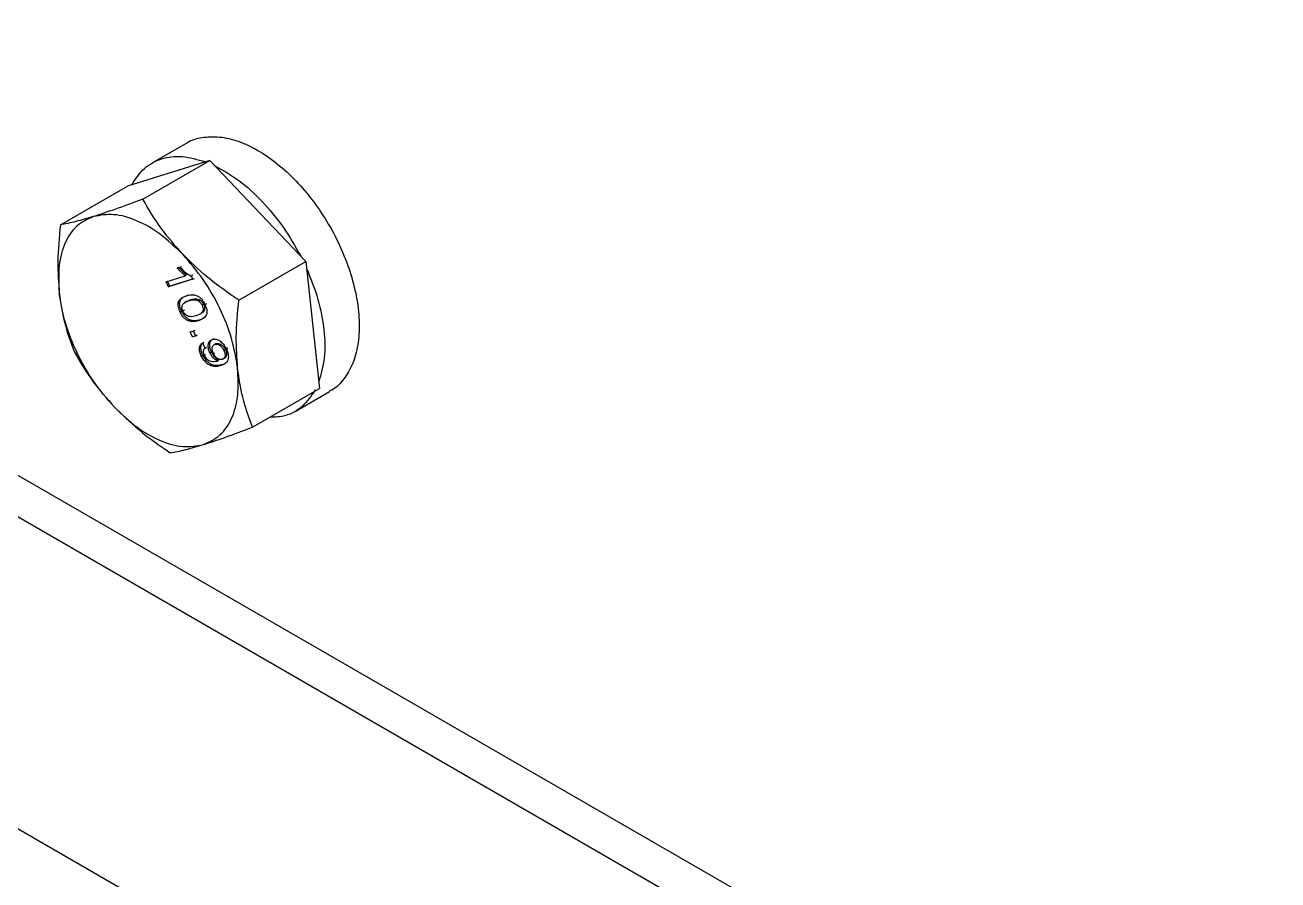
# Model space of a CAD drawing. Header units: millimetres. Extents: x 1293 to 41893, y 1011 to 26911.
# Drawn here: x 5871.8 to 5970.3, y 22513.5 to 22580.7 of the extents above; entities that cross this region are included whole.
import ezdxf

# ---------------------------------------------------------------- set-up
doc = ezdxf.new("R2010")
doc.units = ezdxf.units.MM
doc.header["$LTSCALE"] = 50
doc.layers.add('MAQUINAS', color=11, linetype='Continuous')

msp = doc.modelspace()

# ---------------------------------------------------------------- linework, layer by layer
at = {"layer": 'MAQUINAS', "linetype": 'Continuous', "lineweight": 25}
for p, q in [((5809.9953345, 22580.6681755), (5970.2728716, 22488.1419229)), ((5807.1669074, 22579.0353593), (5967.4444444, 22486.5091066)), ((5884.5062365, 22571.3718942), (5881.8003745, 22569.8098334)), ((5886.3501323, 22570.0294399), (5879.8800369, 22568.0133471)), ((5881.0891381, 22566.9923326), (5886.3501323, 22570.0294399)), ((5886.3501323, 22570.0294399), (5893.8983458, 22562.0771028)), ((5874.6190427, 22564.9762398), (5879.8800369, 22568.0133471)), ((5883.7885922, 22561.5685593), (5884.015373, 22561.6392246)), ((5883.7885922, 22561.5685593), (5883.9064433, 22561.6365933)), ((5884.4123404, 22560.9486153), (5883.7885922, 22561.5685593)), ((5884.5301916, 22561.0166493), (5883.9064433, 22561.6365933)), ((5884.015373, 22561.6392246), (5884.1332242, 22561.7072586)), ((5888.6373516, 22559.0399955), (5893.8983458, 22562.0771028)), ((5893.8983458, 22562.0771028), (5894.976464, 22552.1086729)), ((5882.9171243, 22560.4827034), (5884.4123404, 22560.9486153)), ((5882.9171243, 22560.4827034), (5883.0349754, 22560.5507374)), ((5883.1064847, 22560.0893167), (5882.9171243, 22560.4827034)), ((5883.2243358, 22560.1573507), (5883.0349754, 22560.5507374)), ((5885.0252814, 22560.687217), (5883.1064847, 22560.0893167)), ((5884.9910726, 22560.7078689), (5883.2243358, 22560.1573507)), ((5884.4123404, 22560.9486153), (5884.5301916, 22561.0166493)), ((5885.0212317, 22561.0084937), (5884.9033806, 22560.9404597)), ((5884.9033806, 22560.9404597), (5885.0252814, 22560.687217)), ((5885.0252814, 22560.687217), (5885.1431325, 22560.755251)), ((5797.5031147, 22560.1179237), (5946.231241, 22474.2590039)), ((5883.1064847, 22560.0893167), (5883.2243358, 22560.1573507)), ((5884.5262154, 22559.4007279), (5884.6440665, 22559.4687619)), ((5883.8836695, 22558.8576815), (5884.0015207, 22558.9257155)), ((5884.5483121, 22558.9601379), (5884.430461, 22558.8921039)), ((5884.5602019, 22558.9385598), (5884.8341956, 22559.0756148)), ((5884.8341956, 22559.0756148), (5884.7163445, 22559.0075808)), ((5885.4206953, 22559.0227746), (5885.5385464, 22559.0908086)), ((5885.8664639, 22558.7236318), (5885.7486127, 22558.6555978)), ((5885.9720835, 22558.7202837), (5886.0899346, 22558.7883177)), ((5884.146538, 22558.1827519), (5884.0286868, 22558.1147179)), ((5884.3679376, 22558.2517404), (5884.2500864, 22558.1837064)), ((5885.5709601, 22557.9438031), (5885.6888112, 22558.0118371)), ((5884.8107284, 22556.5488366), (5885.056728, 22556.6254905)), ((5884.8107284, 22556.5488366), (5884.9285796, 22556.6168706)), ((5885.0000889, 22556.15545), (5884.8107284, 22556.5488366)), ((5885.056728, 22556.6254905), (5885.1745792, 22556.6935245)), ((5885.056728, 22556.6254905), (5885.2460884, 22556.2321038)), ((5885.2460884, 22556.2321038), (5885.0000889, 22556.15545)), ((5885.0000889, 22556.15545), (5885.11794, 22556.223484)), ((5885.2329822, 22556.2593313), (5885.11794, 22556.223484)), ((5885.3639396, 22556.3001379), (5885.2460884, 22556.2321038)), ((5885.7704647, 22555.6716737), (5885.8883159, 22555.7397077)), ((5885.7704647, 22555.6716737), (5885.9844251, 22555.2859524)), ((5886.5660179, 22555.9648086), (5886.683869, 22556.0328426)), ((5886.6031748, 22555.4693269), (5886.5984577, 22555.4666038)), ((5886.8601607, 22555.6353837), (5886.7423096, 22555.5673497)), ((5885.6864781, 22554.6707405), (5885.8043292, 22554.7387746)), ((5885.9176416, 22554.719445), (5886.0354927, 22554.7874791)), ((5885.9844251, 22555.2859524), (5886.1022762, 22555.3539864)), ((5886.3675841, 22554.9013528), (5886.4854353, 22554.9693868)), ((5886.6466795, 22554.8504813), (5886.7645306, 22554.9185153)), ((5887.4466919, 22554.4609727), (5887.3288408, 22554.3929387)), ((5887.5810633, 22555.1616384), (5887.4632121, 22555.0936044)), ((5887.4831065, 22554.4897896), (5887.6009576, 22554.5578236)), ((5887.6556159, 22555.2228303), (5887.7734671, 22555.2908643)), ((5886.910376, 22554.2604238), (5887.0282272, 22554.3284578)), ((5886.910376, 22554.2604238), (5886.9563821, 22554.2768799)), ((5886.9563821, 22554.2768799), (5887.0742332, 22554.3449139)), ((5887.0282272, 22554.3284578), (5887.0742332, 22554.3449139)), ((5889.7154698, 22549.0715656), (5894.976464, 22552.1086729)), ((5893.0561264, 22550.3121866), (5895.7619883, 22551.8742475))]:
    msp.add_line(p, q, dxfattribs=at)
for points, knots in [([(5884.5113625, 22571.3639718), (5884.5267734, 22571.3764701), (5884.8703823, 22571.6551381), (5885.7437262, 22571.8651724), (5887.0935251, 22571.941554), (5888.5823266, 22571.5914028), (5890.1223894, 22570.879323), (5891.664706, 22569.8181448), (5893.1492924, 22568.4512537), (5894.5212415, 22566.8287815), (5895.7290798, 22565.0116695), (5896.72767, 22563.0678221), (5897.4796855, 22561.0698987), (5897.9568835, 22559.0928367), (5898.1418666, 22557.2097559), (5898.0260353, 22555.4941554), (5897.619997, 22553.9987315), (5896.9155169, 22552.8222073), (5896.2717371, 22552.117489), (5895.8149861, 22551.9285444), (5895.7479292, 22551.9008049)], [0, 0, 0, 0, 0.0028951126, 0.0645510752, 0.1262070378, 0.1878630004, 0.249518963, 0.3111749256, 0.3728308882, 0.4344868507, 0.4961428133, 0.5577987759, 0.6194547385, 0.6811107011, 0.7427666637, 0.8044226263, 0.8660785889, 0.9277345515, 0.9893905141, 1, 1, 1, 1]), ([(5881.0891381, 22566.9923326), (5880.335197, 22566.7073228), (5878.9200653, 22566.1723654), (5877.7630972, 22565.7956878), (5877.2225281, 22565.619693)], [0, 0, 0, 0, 0.5327709195, 1, 1, 1, 1]), ([(5884.2316825, 22562.6515709), (5883.6626272, 22563.2974512), (5882.4446907, 22564.6798147), (5881.5603102, 22566.1885319), (5881.0891381, 22566.9923326)], [0, 0, 0, 0, 0.4672290805, 1, 1, 1, 1]), ([(5877.2225281, 22565.619693), (5876.7388116, 22565.4765186), (5875.7035239, 22565.1700856), (5874.9959941, 22565.043618), (5874.6190427, 22564.9762398)], [0, 0, 0, 0, 0.4672290805, 1, 1, 1, 1]), ([(5874.6190427, 22564.9762398), (5874.5247687, 22563.9962451), (5874.3478183, 22562.1568154), (5874.469627, 22560.4328966), (5874.5265395, 22559.6274317)], [0, 0, 0, 0, 0.5327709195, 1, 1, 1, 1]), ([(5888.6373516, 22559.0399955), (5887.7891897, 22559.6261646), (5886.1972074, 22560.726392), (5884.8575905, 22562.0385108), (5884.2316825, 22562.6515709)], [0, 0, 0, 0, 0.5327709195, 1, 1, 1, 1]), ([(5884.015373, 22561.6392246), (5884.1574164, 22561.4865554), (5884.4410121, 22561.1817447), (5884.7494358, 22561.0207951), (5884.9033806, 22560.9404597)], [0, 0, 0, 0, 0.5008657323, 1, 1, 1, 1]), ([(5874.5265395, 22559.6274317), (5874.6403047, 22558.854787), (5874.8837937, 22557.2011129), (5875.4144452, 22555.7701731), (5875.6971609, 22555.0078099)], [0, 0, 0, 0, 0.4672290805, 1, 1, 1, 1]), ([(5883.8836695, 22558.8576815), (5883.9152104, 22558.9324992), (5883.9783381, 22559.0822438), (5884.1942183, 22559.2737695), (5884.3934222, 22559.3499467), (5884.5262154, 22559.4007279)], [0, 0, 0, 0, 0.249753552, 0.499871473, 1, 1, 1, 1]), ([(5884.5262154, 22559.4007279), (5884.6369942, 22559.4298431), (5884.8582786, 22559.4880015), (5885.1774366, 22559.4723462), (5885.4514541, 22559.3565469), (5885.6566378, 22559.1978419), (5885.8369931, 22558.9779224), (5885.9270236, 22558.80622), (5885.9720835, 22558.7202837)], [0, 0, 0, 0, 0.2504817087, 0.5003455958, 0.6317049057, 0.7502211388, 0.8749866995, 1, 1, 1, 1]), ([(5884.0286868, 22558.1147179), (5883.9728382, 22558.2465462), (5883.8889583, 22558.4445411), (5883.8667438, 22558.6636331), (5883.8694648, 22558.7793336), (5883.8789347, 22558.8315658), (5883.8836695, 22558.8576815)], [0, 0, 0, 0, 0.4987953461, 0.7491482596, 0.8745764119, 1, 1, 1, 1]), ([(5884.146538, 22558.1827519), (5884.0911694, 22558.31425), (5884.0080105, 22558.511749), (5883.9792502, 22558.7644598), (5883.994097, 22558.8719624), (5884.0015207, 22558.9257155)], [0, 0, 0, 0, 0.4990363131, 0.7495101716, 1, 1, 1, 1]), ([(5884.0015207, 22558.9257155), (5884.0327174, 22559.0011571), (5884.0951563, 22559.1521506), (5884.2065158, 22559.2416393), (5884.2622361, 22559.2864163)], [0, 0, 0, 0, 0.4996355373, 1, 1, 1, 1]), ([(5884.2500864, 22558.1837064), (5884.2239442, 22558.2475821), (5884.1716453, 22558.3753686), (5884.1665303, 22558.5534491), (5884.2003554, 22558.7014569), (5884.3673348, 22558.890608), (5884.5612448, 22558.9555982), (5884.7163445, 22559.0075808)], [0, 0, 0, 0, 0.1246963828, 0.2494616582, 0.3744323466, 0.4996371137, 1, 1, 1, 1]), ([(5884.7163445, 22559.0075808), (5884.8243474, 22559.0360396), (5884.9863424, 22559.0787253), (5885.2237047, 22559.0893921), (5885.3550894, 22559.0449609), (5885.4206953, 22559.0227746)], [0, 0, 0, 0, 0.5003723119, 0.7505151407, 1, 1, 1, 1]), ([(5884.8341956, 22559.0756148), (5884.9421985, 22559.1040736), (5885.1041935, 22559.1467593), (5885.3415558, 22559.1574261), (5885.4729406, 22559.1129949), (5885.5385464, 22559.0908086)], [0, 0, 0, 0, 0.5003723119, 0.7505151407, 1, 1, 1, 1]), ([(5885.7486127, 22558.6555978), (5885.7751359, 22558.5916537), (5885.8281811, 22558.4637685), (5885.8361517, 22558.2833839), (5885.7996747, 22558.1371577), (5885.6354126, 22557.9439767), (5885.4404076, 22557.8792193), (5885.2844258, 22557.8274208)], [0, 0, 0, 0, 0.1247447425, 0.2494837578, 0.3744708184, 0.4996480989, 1, 1, 1, 1]), ([(5885.4206953, 22559.0227746), (5885.4521593, 22559.0032963), (5885.515067, 22558.9643522), (5885.6055868, 22558.878292), (5885.6869356, 22558.7738432), (5885.7280512, 22558.6950177), (5885.7486127, 22558.6555978)], [0, 0, 0, 0, 0.2501584562, 0.5001555724, 0.7500324303, 1, 1, 1, 1]), ([(5885.9720835, 22558.7202837), (5886.0104142, 22558.6322921), (5886.0870441, 22558.4563813), (5886.1392355, 22558.1921936), (5886.1224676, 22557.9612398), (5885.9474371, 22557.628105), (5885.6837404, 22557.5201014), (5885.4730174, 22557.4337946)], [0, 0, 0, 0, 0.125373348, 0.2506437386, 0.375697515, 0.5011131747, 1, 1, 1, 1]), ([(5885.5385464, 22559.0908086), (5885.5699928, 22559.0713244), (5885.6328653, 22559.0323685), (5885.723649, 22558.9463968), (5885.7906249, 22558.859049), (5885.8367595, 22558.78303), (5885.8565622, 22558.7434316), (5885.8664639, 22558.7236318)], [0, 0, 0, 0, 0.2500549443, 0.4999486155, 0.749722078, 0.8748570557, 1, 1, 1, 1]), ([(5885.8664639, 22558.7236318), (5885.8929719, 22558.6597128), (5885.9459868, 22558.5318778), (5885.9541847, 22558.3511166), (5885.9168417, 22558.2063249), (5885.8260813, 22558.0890224), (5885.7322672, 22558.0542702), (5885.6767379, 22558.0337002)], [0, 0, 0, 0, 0.1831229089, 0.3662374103, 0.5497160376, 0.733473904, 1, 1, 1, 1]), ([(5888.5448484, 22553.6911874), (5888.4879358, 22554.4966523), (5888.3661272, 22556.2205711), (5888.5430776, 22558.0600008), (5888.6373516, 22559.0399955)], [0, 0, 0, 0, 0.4672290805, 1, 1, 1, 1]), ([(5885.4730174, 22557.4337946), (5885.3623781, 22557.4045979), (5885.1413664, 22557.3462751), (5884.8250225, 22557.3628687), (5884.5519407, 22557.4766064), (5884.3461712, 22557.6332963), (5884.1634362, 22557.8571997), (5884.0736317, 22558.0288243), (5884.0286868, 22558.1147179)], [0, 0, 0, 0, 0.2504758129, 0.5003473544, 0.6257683408, 0.7501761831, 0.8749696966, 1, 1, 1, 1]), ([(5885.5908686, 22557.5018286), (5885.4802291, 22557.472622), (5885.259217, 22557.4142793), (5884.9426577, 22557.4310086), (5884.6695383, 22557.5446065), (5884.4638267, 22557.7016209), (5884.2812858, 22557.9252228), (5884.1914823, 22558.0968547), (5884.146538, 22558.1827519)], [0, 0, 0, 0, 0.25047150777, 0.5003387545, 0.62618806136, 0.75018047702, 0.87497184564, 1, 1, 1, 1]), ([(5885.2844258, 22557.8274208), (5885.1262854, 22557.7816166), (5884.9285782, 22557.7243521), (5884.6467674, 22557.7749028), (5884.497827, 22557.8647261), (5884.3529562, 22558.0001206), (5884.2843665, 22558.1225288), (5884.2500864, 22558.1837064)], [0, 0, 0, 0, 0.5004095025, 0.6256126137, 0.7505796735, 0.875343692, 1, 1, 1, 1]), ([(5885.6864781, 22554.6707405), (5885.6398212, 22554.7796203), (5885.5696624, 22554.9433449), (5885.5338236, 22555.1563378), (5885.5335795, 22555.3512996), (5885.6009701, 22555.5514996), (5885.7139071, 22555.6315735), (5885.7704647, 22555.6716737)], [0, 0, 0, 0, 0.2498594906, 0.3757183909, 0.500481002, 0.7498462328, 1, 1, 1, 1]), ([(5885.8043292, 22554.7387746), (5885.7576747, 22554.8476535), (5885.6874748, 22555.0114805), (5885.6516563, 22555.2244769), (5885.6514617, 22555.4194052), (5885.7188195, 22555.619535), (5885.8317576, 22555.699608), (5885.8883159, 22555.7397077)], [0, 0, 0, 0, 0.2498591948, 0.3759561592, 0.5004815934, 0.749846529, 1, 1, 1, 1]), ([(5886.3675841, 22554.9013528), (5886.3401074, 22554.9634807), (5886.2851724, 22555.0876945), (5886.2391487, 22555.2746192), (5886.2241143, 22555.4510833), (5886.2410543, 22555.6087232), (5886.2864859, 22555.7434994), (5886.3825479, 22555.8845704), (5886.4927774, 22555.9327778), (5886.5660179, 22555.9648086)], [0, 0, 0, 0, 0.1250740585, 0.2500636243, 0.3732612247, 0.5001992382, 0.6242961009, 0.7503685137, 1, 1, 1, 1]), ([(5886.4854353, 22554.9693868), (5886.4711745, 22555.000267), (5886.4426519, 22555.0620299), (5886.3962604, 22555.1872387), (5886.3566408, 22555.3427105), (5886.342124, 22555.5191296), (5886.3586407, 22555.6773425), (5886.4053994, 22555.8100544), (5886.4644397, 22555.9095046), (5886.5227908, 22555.9385811), (5886.5453313, 22555.9498131)], [0, 0, 0, 0, 0.0754695938, 0.1509450716, 0.3015784561, 0.4503125771, 0.603033998, 0.7528546861, 0.9045299868, 1, 1, 1, 1]), ([(5886.6466795, 22554.8504813), (5886.6116466, 22554.9325), (5886.5591575, 22555.0553868), (5886.5360203, 22555.2143603), (5886.5403284, 22555.3219428), (5886.5651989, 22555.4144122), (5886.6230443, 22555.5129101), (5886.6947085, 22555.5456218), (5886.7423096, 22555.5673497)], [0, 0, 0, 0, 0.2495205461, 0.3738507837, 0.4998887841, 0.6240955932, 0.7503154422, 1, 1, 1, 1]), ([(5886.5660179, 22555.9648086), (5886.6517176, 22555.9812594), (5886.7808331, 22556.0060442), (5886.9816242, 22555.9451111), (5887.1364206, 22555.8607923), (5887.287359, 22555.7417259), (5887.4792669, 22555.541932), (5887.5849626, 22555.3506767), (5887.6556159, 22555.2228303)], [0, 0, 0, 0, 0.24986885846, 0.37645352866, 0.50034766571, 0.6272386366, 0.7508240847, 1, 1, 1, 1]), ([(5886.7423096, 22555.5673497), (5886.7987013, 22555.5783625), (5886.9113363, 22555.6003593), (5887.0847975, 22555.5307972), (5887.2183773, 22555.432353), (5887.3463298, 22555.3028897), (5887.4161892, 22555.1778019), (5887.4632121, 22555.0936044)], [0, 0, 0, 0, 0.2502503989, 0.4998417518, 0.6295762977, 0.7506653539, 1, 1, 1, 1]), ([(5886.8601607, 22555.6353837), (5886.9165523, 22555.646397), (5887.029187, 22555.6683946), (5887.2025706, 22555.5988587), (5887.3361507, 22555.5004589), (5887.4641249, 22555.3710182), (5887.5340397, 22555.2458347), (5887.5810633, 22555.1616384)], [0, 0, 0, 0, 0.25025022803, 0.49984141065, 0.62928839713, 0.75066552405, 1, 1, 1, 1]), ([(5875.6971609, 22555.0078099), (5876.1683331, 22554.2040092), (5877.0527135, 22552.695292), (5878.27065, 22551.3129286), (5878.8397053, 22550.6670482)], [0, 0, 0, 0, 0.5327709195, 1, 1, 1, 1]), ([(5887.2291517, 22553.9094837), (5887.111518, 22553.8783144), (5886.8766503, 22553.8160818), (5886.5343227, 22553.8444329), (5886.241399, 22553.9863584), (5886.0256682, 22554.1636767), (5885.8313382, 22554.3970552), (5885.7347783, 22554.5794865), (5885.6864781, 22554.6707405)], [0, 0, 0, 0, 0.2504849429, 0.5001185141, 0.6278991852, 0.7500923696, 0.8749936752, 1, 1, 1, 1]), ([(5887.3470029, 22553.9775177), (5887.2293689, 22553.9463487), (5886.9945008, 22553.8841167), (5886.652099, 22553.9124704), (5886.3591623, 22554.0544483), (5886.1434467, 22554.2317988), (5885.9491891, 22554.4650892), (5885.8526294, 22554.6475206), (5885.8043292, 22554.7387746)], [0, 0, 0, 0, 0.2504849259, 0.5001184801, 0.6280398822, 0.7500923866, 0.8749936837, 1, 1, 1, 1]), ([(5885.9844251, 22555.2859524), (5885.9497036, 22555.2583411), (5885.8869963, 22555.208475), (5885.840177, 22555.1027082), (5885.8343183, 22554.9990566), (5885.8478429, 22554.9078027), (5885.8750877, 22554.8128603), (5885.9034576, 22554.7505821), (5885.9176416, 22554.719445)], [0, 0, 0, 0, 0.2764767993, 0.4993179598, 0.6237184282, 0.7494961879, 0.8747561628, 1, 1, 1, 1]), ([(5885.9176416, 22554.719445), (5885.9489029, 22554.6611858), (5886.0113993, 22554.544716), (5886.1392512, 22554.398575), (5886.2795382, 22554.2925276), (5886.5547239, 22554.2047721), (5886.7523698, 22554.2356993), (5886.910376, 22554.2604238)], [0, 0, 0, 0, 0.1252073258, 0.2503100191, 0.3753386279, 0.5006201474, 1, 1, 1, 1]), ([(5886.9563821, 22554.2768799), (5886.9008747, 22554.3064242), (5886.7895111, 22554.3656984), (5886.6280851, 22554.51454), (5886.4788662, 22554.6924087), (5886.4046228, 22554.8318087), (5886.3675841, 22554.9013528)], [0, 0, 0, 0, 0.2489431768, 0.4994502947, 0.7502849385, 1, 1, 1, 1]), ([(5887.0742332, 22554.3449139), (5887.0185906, 22554.3745391), (5886.9066591, 22554.4341335), (5886.7450619, 22554.5835477), (5886.5961216, 22554.7614308), (5886.522293, 22554.900139), (5886.4854353, 22554.9693868)], [0, 0, 0, 0, 0.2495404591, 0.5019797072, 0.7513717736, 1, 1, 1, 1]), ([(5887.3288408, 22554.3929387), (5887.275277, 22554.3821013), (5887.1942332, 22554.3657041), (5887.0691881, 22554.3983668), (5886.971807, 22554.4492187), (5886.8771739, 22554.5232485), (5886.7569064, 22554.6497594), (5886.6908579, 22554.7700329), (5886.6466795, 22554.8504813)], [0, 0, 0, 0, 0.2499764907, 0.3782221672, 0.5003423322, 0.6274524307, 0.7508110927, 1, 1, 1, 1]), ([(5887.6556159, 22555.2228303), (5887.6926809, 22555.1369791), (5887.7667998, 22554.9653027), (5887.8159121, 22554.7092319), (5887.8167972, 22554.4759407), (5887.743487, 22554.2190377), (5887.5403785, 22554.0192058), (5887.333072, 22553.9461205), (5887.2291517, 22553.9094837)], [0, 0, 0, 0, 0.1250635897, 0.2500895576, 0.3751100052, 0.5001693996, 0.7494409524, 1, 1, 1, 1]), ([(5887.4632121, 22555.0936044), (5887.4978447, 22555.0098048), (5887.5496007, 22554.8845722), (5887.5635195, 22554.7264773), (5887.5512184, 22554.6224937), (5887.5187714, 22554.5346899), (5887.4519064, 22554.4444972), (5887.3779667, 22554.4135201), (5887.3288408, 22554.3929387)], [0, 0, 0, 0, 0.24901685056, 0.37213839249, 0.49936545582, 0.62356193352, 0.74989269326, 1, 1, 1, 1]), ([(5887.5810633, 22555.1616384), (5887.6156979, 22555.077838), (5887.667416, 22554.9527029), (5887.6813644, 22554.7946069), (5887.6691076, 22554.6906867), (5887.6366607, 22554.6027955), (5887.5698233, 22554.5125586), (5887.4958178, 22554.481554), (5887.4466919, 22554.4609727)], [0, 0, 0, 0, 0.249017166, 0.3718446562, 0.4993648037, 0.6232259432, 0.7498923764, 1, 1, 1, 1]), ([(5889.7154698, 22549.0715656), (5889.4327541, 22549.8339287), (5888.9021026, 22551.2648686), (5888.6586135, 22552.9185427), (5888.5448484, 22553.6911874)], [0, 0, 0, 0, 0.5327709195, 1, 1, 1, 1]), ([(5894.6374188, 22552.0030259), (5894.3282005, 22551.543972), (5893.7097637, 22550.6258643), (5892.4493959, 22549.9029205), (5891.4681095, 22549.8579008), (5891.0438751, 22549.8384377)], [0, 0, 0, 0, 0.3621127876, 0.7242255753, 1, 1, 1, 1]), ([(5878.8397053, 22550.6670482), (5879.4656133, 22550.0539881), (5880.8052303, 22548.7418693), (5882.3972125, 22547.641642), (5883.2453744, 22547.0554728)], [0, 0, 0, 0, 0.4672290805, 1, 1, 1, 1]), ([(5885.8488598, 22547.698926), (5886.3894289, 22547.8749208), (5887.546397, 22548.2515984), (5888.9615287, 22548.7865558), (5889.7154698, 22549.0715656)], [0, 0, 0, 0, 0.4672290805, 1, 1, 1, 1]), ([(5883.2453744, 22547.0554728), (5883.6223257, 22547.122851), (5884.3298556, 22547.2493186), (5885.3651433, 22547.5557516), (5885.8488598, 22547.698926)], [0, 0, 0, 0, 0.5327709195, 1, 1, 1, 1])]:
    msp.add_open_spline(points, degree=3, knots=knots, dxfattribs=at)
for points in [[(5880.219082, 22568.1189941), (5880.526904, 22568.5822319), (5881.142548, 22569.5087076), (5882.5326799, 22570.2313096), (5884.1651128, 22570.4505439), (5885.3957624, 22570.0993765), (5886.0110872, 22569.9237928)], [(5886.7456728, 22569.6127225), (5887.3802625, 22569.2590129), (5888.6494419, 22568.5515935), (5890.488277, 22566.8624034), (5892.1756596, 22564.8365858), (5893.0604234, 22563.274742), (5893.5028053, 22562.4938201)], [(5877.2225281, 22565.619693), (5876.7616947, 22565.4080972), (5875.840028, 22564.9849056), (5874.9329405, 22563.6155676), (5874.4207056, 22561.8302369), (5874.4912615, 22560.3617001), (5874.5265395, 22559.6274317)], [(5884.2316825, 22562.6515709), (5883.6430633, 22563.2134172), (5882.4658249, 22564.3371098), (5880.5926167, 22565.3791324), (5878.7758056, 22565.8996989), (5877.7402873, 22565.7130283), (5877.2225281, 22565.619693)], [(5888.5448484, 22553.6911874), (5888.4170625, 22554.4646295), (5888.1614909, 22556.0115137), (5887.1953701, 22558.4228743), (5885.8907939, 22560.7287716), (5884.7847197, 22562.0106378), (5884.2316825, 22562.6515709)], [(5893.9548412, 22561.5547384), (5894.2816089, 22560.7377909), (5894.9351444, 22559.103896), (5895.3838475, 22556.6921038), (5895.4387972, 22554.4470519), (5895.0929114, 22553.2363755), (5894.9199686, 22552.6310373)], [(5878.8397053, 22550.6670482), (5878.2866682, 22551.3079813), (5877.180594, 22552.5898475), (5875.8760177, 22554.8957447), (5874.909897, 22557.3071053), (5874.6543253, 22558.8539896), (5874.5265395, 22559.6274317)], [(5885.8488598, 22547.698926), (5886.3096931, 22547.9105218), (5887.2313598, 22548.3337134), (5888.1384474, 22549.7030515), (5888.6506823, 22551.4883822), (5888.5801263, 22552.956919), (5888.5448484, 22553.6911874)], [(5878.8397053, 22550.6670482), (5879.4283245, 22550.1052019), (5880.6055629, 22548.9815092), (5882.4787712, 22547.9394867), (5884.2955823, 22547.4189201), (5885.3311006, 22547.6055907), (5885.8488598, 22547.698926)]]:
    msp.add_open_spline(points, degree=3, dxfattribs=at)

doc.saveas('drawing.dxf')
